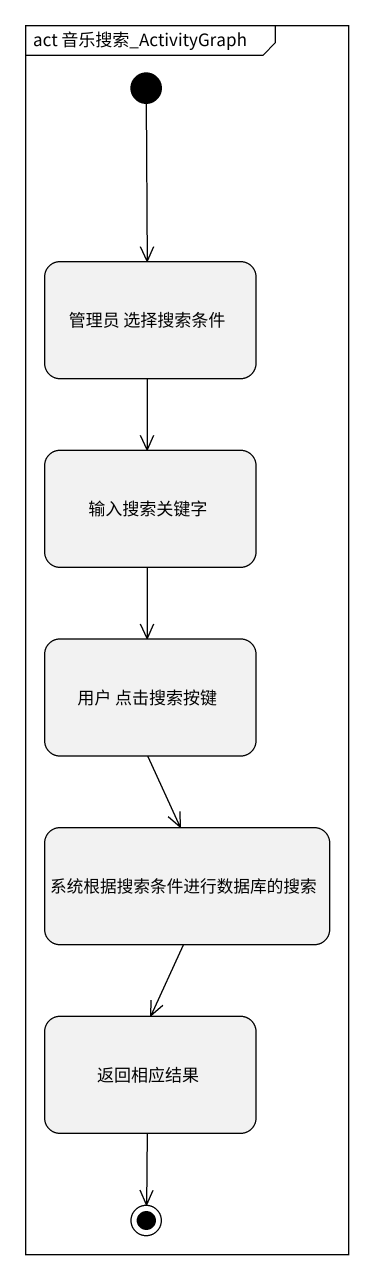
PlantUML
@startuml
mainframe act 音乐搜索_ActivityGraph
hide empty description
state "管理员 选择搜索条件" as 管理员_选择搜索条件
state 输入搜索关键字
state "用户 点击搜索按键" as 用户_点击搜索按键
state 系统根据搜索条件进行数据库的搜索
state 返回相应结果
[*] --> 管理员_选择搜索条件
管理员_选择搜索条件 --> 输入搜索关键字
输入搜索关键字 --> 用户_点击搜索按键
用户_点击搜索按键 --> 系统根据搜索条件进行数据库的搜索
系统根据搜索条件进行数据库的搜索 --> 返回相应结果
返回相应结果 --> [*]
@enduml
